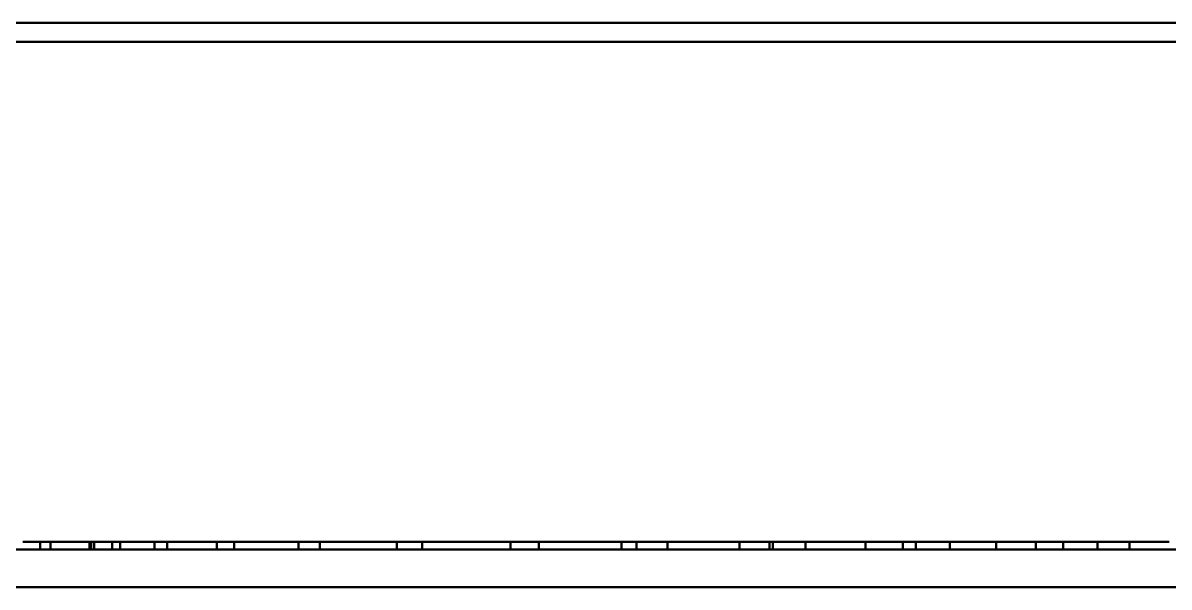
# Model space of a CAD drawing. Header units: inches. Extents: x 0.5 to 16.8, y 0.4 to 9.6.
# Drawn here: x 5.3774 to 5.6277, y 3.9232 to 4.0463 of the extents above; entities that cross this region are included whole.
import ezdxf

# ---------------------------------------------------------------- set-up
doc = ezdxf.new("R2010")
doc.units = ezdxf.units.IN
doc.header["$LTSCALE"] = 0.75
doc.header["$MEASUREMENT"] = 0
doc.layers.add('Visible', color=7, linetype='Continuous', lineweight=50)

msp = doc.modelspace()

# ---------------------------------------------------------------- linework, layer by layer
at = {"layer": 'Visible'}
for p, q in [((4.87419337910751, 4.046279639208933, -1.771653543307087), (6.352271253986601, 4.046279639208933, -1.771653543307087)), ((4.878294428976005, 4.042178589339983, -1.72244094488189), (6.348170204118105, 4.042178589339983, -1.72244094488189)), ((6.237441857661452, 3.931450242883329, -0.393700787401575), (4.989022775432659, 3.931450242883329, -0.393700787401575)), ((5.381217172648576, 3.931450242883329, -0.7151630283477524), (5.381217172648576, 3.933090662831091, -0.7151630283477524)), ((5.381217172648576, 3.933090662831091, -0.7151630283477524), (5.383479059647016, 3.933090662831091, -0.7118723541820848)), ((5.392321304807865, 3.933090662831091, -0.6129673931775903), (5.392321304807865, 3.931450242883329, -0.6129673931775903)), ((5.396937646375591, 3.933090662831091, -0.5809680617156754), (5.396937646375591, 3.931450242883329, -0.5809680617156754)), ((5.406163933318112, 3.933090662831091, -0.5499818800739407), (5.406163933318112, 3.931450242883329, -0.5499818800739407)), ((5.419803523347582, 3.933090662831091, -0.520669264917414), (5.419803523347582, 3.931450242883329, -0.520669264917414)), ((5.437565712282321, 3.933090662831091, -0.4936549637470531), (5.437565712282321, 3.931450242883329, -0.4936549637470531)), ((5.45907192990353, 3.933090662831091, -0.469514739491419), (5.45907192990353, 3.931450242883329, -0.469514739491419)), ((5.483863808520255, 3.933090662831091, -0.4487630991194655), (5.483863808520255, 3.931450242883329, -0.4487630991194655)), ((5.511412952282626, 3.933090662831091, -0.4318423278177557), (5.511412952282626, 3.931450242883329, -0.4318423278177557)), ((5.540445454514611, 3.931450242883329, -0.4296472387993515), (5.540445454514611, 3.933090662831091, -0.4296472387993513)), ((5.541132199020467, 3.933090662831091, -0.4191130624495838), (5.541132199020467, 3.931450242883329, -0.4191130624495838)), ((5.569501127099102, 3.931450242883329, -0.4297005016281557), (5.569501127099102, 3.933090662831091, -0.4297005016281552)), ((5.572388134586618, 3.933090662831091, -0.4108466052063569), (5.572388134586618, 3.931450242883329, -0.4108466052063569)), ((5.604514592980195, 3.933090662831091, -0.4072191412724018), (5.604514592980195, 3.931450242883329, -0.4072191412724018)), ((6.228389796861848, 3.923248143145884, 1.771653543307087), (4.998074836232263, 3.923248143145884, 1.771653543307087))]:
    msp.add_line(p, q, dxfattribs=at)
at = {"layer": 'Visible', "extrusion": (-2.326495833607737e-12, 1, -3.589245013667219e-12)}
msp.add_arc((-5.31013190164782, -0.8185804249819575, 3.933090662820766), 0.1254921259844855, 122.4350352727218, 124.5031845652658, dxfattribs=at)
at = {"layer": 'Visible', "extrusion": (-1.224646799147353e-16, -1, 0)}
for centre, radius, start, end in [((5.613232316547509, -0.6285041794741573, -3.933090662831092), 0.221456692913676, 174.0270401532728, 175.9769824420535), ((5.6132323165466, -0.628504179474062, -3.933090662831092), 0.2214566929130691, 165.6549471300217, 167.6048894187918), ((5.613232316547054, -0.628504179474189, -3.933090662831092), 0.2214566929135366, 157.2828541067471, 159.2327963955697), ((5.613232316547054, -0.6285041794741315, -3.933090662831092), 0.2214566929133852, 148.9107610835211, 150.8607033722577), ((5.613232316547054, -0.6285041794741502, -3.933090662831092), 0.2214566929134127, 140.5386680602836, 142.4886103490855), ((5.613232316547054, -0.6285041794743231, -3.933090662831092), 0.2214566929136456, 132.166575037041, 134.116517325746), ((5.613232316547054, -0.62850417947407, -3.933090662831092), 0.2214566929133097, 123.7944820137433, 125.7444243024739), ((5.613232316547054, -0.6285041794744366, -3.933090662831092), 0.2214566929137244, 115.422388990443, 117.3723312792452), ((5.613232316547054, -0.6285041794742554, -3.933090662831092), 0.2214566929135128, 107.0502959672508, 109.0002382559699), ((5.613232316547054, -0.628504179473844, -3.933090662831092), 0.2214566929130921, 98.67820294397785, 100.6281452327686), ((5.613232316547054, -0.6285041794743, -3.933090662831092), 0.2214566929135522, 90.30610992067417, 92.25605220946962)]:
    msp.add_arc(centre, radius, start, end, dxfattribs=at)
at = {"layer": 'Visible', "extrusion": (1.224646799147353e-16, 1, 0)}
for centre, radius, start, end in [((-5.613232316547509, -0.6285041794746387, 3.933090662831092), 0.1993110236226358, 58.17154896480547, 59.27909155857368), ((-5.613232316547509, -0.6285041794747539, 3.933090662831092), 0.1993110236227167, 66.54364198806051, 68.5805789830967), ((-5.613232316547054, -0.6285041794738639, 3.933090662831092), 0.1993110236217686, 74.91573501127563, 77.32551275820097), ((-5.613232316547054, -0.6285041794739932, 3.933090662831092), 0.1993110236219063, 83.28782803455861, 85.77791681200063), ((-5.613232316547054, -0.6285041794738007, 3.933090662831092), 0.199311023621714, 91.65992105774927, 94.15000983525549)]:
    msp.add_arc(centre, radius, start, end, dxfattribs=at)
at = {"layer": 'Visible'}
for points, degree in [([(5.383479059647016, 3.931450242883329, -0.711872354182085), (5.383479059647016, 3.931778326872973, -0.711872354182085), (5.383479059647016, 3.932106410862616, -0.711872354182085), (5.383479059647016, 3.932434494851805, -0.711872354182085), (5.383479059647016, 3.932762578841448, -0.711872354182085), (5.383479059647016, 3.933090662831091, -0.711872354182085)], 5), ([(5.391969738504031, 3.931450242883329, -0.6377744757989949), (5.391969738504031, 3.931778326872973, -0.6377744757989949), (5.391969738504031, 3.932106410862616, -0.6377744757989949), (5.391969738504031, 3.932434494851805, -0.6377744757989949), (5.391969738504031, 3.932762578841448, -0.6377744757989949), (5.391969738504031, 3.933090662831091, -0.6377744757989949)], 5), ([(5.391969738504031, 3.933090662831091, -0.6377744757989949), (5.392040016828105, 3.933090662831091, -0.6377362938678564), (5.39211031261857, 3.933090662831091, -0.6376981967828961), (5.392180625875881, 3.933090662831091, -0.6376601845441094), (5.39225095660322, 3.933090662831091, -0.6376222571701602), (5.392321304807865, 3.933090662831091, -0.6375844146974501)], 5), ([(5.392977886387143, 3.931450242883329, -0.6054595959241247), (5.392977886387143, 3.931778326872973, -0.6054595959241247), (5.392977886387143, 3.932106410862616, -0.6054595959241247), (5.392977886387143, 3.932434494851805, -0.6054595959241247), (5.392977886387143, 3.932762578841448, -0.6054595959241247), (5.392977886387143, 3.933090662831091, -0.6054595959241247)], 5), ([(5.398680375054028, 3.931450242883329, -0.5736358713387646), (5.398680375054028, 3.931778326872973, -0.5736358713387646), (5.398680375054028, 3.932106410862616, -0.5736358713387646), (5.398680375054028, 3.932434494851805, -0.5736358713387644), (5.398680375054028, 3.932762578841448, -0.5736358713387644), (5.398680375054028, 3.933090662831091, -0.5736358713387644)], 5), ([(5.408955665859139, 3.931450242883329, -0.542981569481684), (5.408955665859139, 3.931778326872973, -0.542981569481684), (5.408955665859139, 3.932106410862616, -0.542981569481684), (5.408955665859139, 3.932434494851805, -0.542981569481684), (5.408955665859139, 3.932762578841448, -0.542981569481684), (5.408955665859139, 3.933090662831091, -0.542981569481684)], 5), ([(5.423584758819288, 3.931450242883329, -0.5141500335764944), (5.423584758819288, 3.931778326872973, -0.5141500335764944), (5.423584758819288, 3.932106410862616, -0.5141500335764944), (5.423584758819288, 3.932434494851805, -0.5141500335764944), (5.423584758819288, 3.932762578841448, -0.5141500335764946), (5.423584758819288, 3.933090662831091, -0.5141500335764946)], 5), ([(5.442255860215482, 3.931450242883329, -0.4877557577551377), (5.442255860215482, 3.931778326872973, -0.4877557577551377), (5.442255860215482, 3.932106410862616, -0.4877557577551377), (5.442255860215482, 3.932434494851805, -0.4877557577551377), (5.442255860215482, 3.932762578841448, -0.4877557577551377), (5.442255860215482, 3.933090662831091, -0.4877557577551377)], 5), ([(5.464571027937382, 3.931450242883329, -0.4643612901823175), (5.464571027937382, 3.931778326872973, -0.4643612901823175), (5.464571027937382, 3.932106410862616, -0.4643612901823175), (5.464571027937382, 3.932434494851805, -0.4643612901823175), (5.464571027937382, 3.932762578841448, -0.4643612901823175), (5.464571027937382, 3.933090662831091, -0.4643612901823175)], 5), ([(5.490054652927938, 3.931450242883329, -0.4444652433180392), (5.490054652927938, 3.931778326872973, -0.4444652433180392), (5.490054652927938, 3.932106410862616, -0.4444652433180396), (5.490054652927938, 3.932434494851805, -0.4444652433180396), (5.490054652927938, 3.932762578841448, -0.4444652433180396), (5.490054652927938, 3.933090662831091, -0.4444652433180396)], 5), ([(5.490054652927938, 3.933090662831091, -0.4444652433180396), (5.490148230345767, 3.933090662831091, -0.4445194655489746), (5.490335153600427, 3.933090662831091, -0.44462812617421), (5.490614843741241, 3.933090662831091, -0.4447917656020817), (5.490986373328724, 3.933090662831546, -0.4450112495296246), (5.491448459230469, 3.933090662831091, -0.4452877746198634), (5.491908205042819, 3.933090662831091, -0.445566479830555), (5.492365591243015, 3.933090662831091, -0.445847377093302), (5.49282059295183, 3.933090662831091, -0.4461304791605731), (5.493273180087726, 3.933090662830637, -0.4464157982905743), (5.493723318710636, 3.933090662831091, -0.4467033464340453), (5.49417097247624, 3.933090662831091, -0.4469931354510757), (5.49461610418075, 3.933090662831091, -0.4472851772127524), (5.495058677273391, 3.933090662831091, -0.4475794836801437), (5.495498657763619, 3.933090662831091, -0.4478760668267889), (5.495936012400762, 3.933090662831091, -0.4481749394353711), (5.496370706553535, 3.933090662831091, -0.4484761159121771), (5.496802702232344, 3.933090662831091, -0.4487796130367201), (5.497231956312135, 3.933090662831091, -0.4490854505748969), (5.497658418358697, 3.933090662831091, -0.4493936520473036), (5.49808203309567, 3.933090662831091, -0.4497042433713982), (5.498502743531844, 3.933090662831091, -0.4500172511910705), (5.498920494140293, 3.933090662831091, -0.4503327011127505), (5.499335233732836, 3.933090662831091, -0.4506506161228203), (5.499746919689187, 3.933090662831091, -0.4509710141630514), (5.500155511252615, 3.933090662831091, -0.451293912250986), (5.500560961275824, 3.933090662831091, -0.4516193315107093), (5.500963208239227, 3.933090662831091, -0.4519473020219644), (5.501362169112781, 3.933090662831091, -0.4522778671388408), (5.501757729672136, 3.933090662831091, -0.4526110893392139), (5.502149757710868, 3.933090662831091, -0.4529470421061246), (5.502538119702876, 3.933090662831091, -0.453285799693107), (5.502922697241502, 3.933090662831091, -0.4536274269964564), (5.503303401808353, 3.933090662831091, -0.4539719704524852), (5.503680195670768, 3.933090662831091, -0.4543194451209778), (5.504053055395161, 3.933090662831091, -0.4546698572792072), (5.504421927604653, 3.933090662831091, -0.455023231801887), (5.504786686323769, 3.933090662831091, -0.4553796385380826), (5.505147092465904, 3.933090662831091, -0.4557392173610877), (5.50550274466741, 3.933090662831091, -0.4561022085279571), (5.505853135235157, 3.933090662831091, -0.4564689182855224), (5.506197717383657, 3.933090662831091, -0.4568396775100874), (5.506535969172546, 3.933090662831091, -0.4572148023643909), (5.50686745747953, 3.933090662831091, -0.4575945549220339), (5.50719190684822, 3.933090662831091, -0.4579791007701397), (5.507509167514399, 3.933090662831091, -0.4583685288160226), (5.507757175680126, 3.933090662831091, -0.4586840054457306), (5.507939915177758, 3.933090662831091, -0.4589228276142983), (5.508060290836056, 3.933090662831091, -0.4590830259153802), (5.508120115997372, 3.933090662831091, -0.4591633709462244)], 5), ([(5.508120115997372, 3.933090662831091, -0.4591633709462244), (5.508120115997372, 3.932543856181837, -0.4591633709462242), (5.508120115997372, 3.931997049532583, -0.4591633709462237), (5.508120115997372, 3.931450242883329, -0.4591633709462235)], 3), ([(5.518163595963415, 3.931450242883329, -0.4284916668586889), (5.518163595963415, 3.931778326872973, -0.4284916668586889), (5.518163595963415, 3.932106410862616, -0.4284916668586889), (5.518163595963415, 3.932434494851805, -0.4284916668586889), (5.518163595963415, 3.932762578841448, -0.4284916668586889), (5.518163595963415, 3.933090662831091, -0.4284916668586889)], 5), ([(5.518163595963415, 3.933090662831091, -0.4284916668586889), (5.51824828134113, 3.933090662831091, -0.4285589362445559), (5.518417391509502, 3.933090662831091, -0.4286936551576934), (5.518670275003842, 3.933090662831091, -0.4288962739515352), (5.519005888221272, 3.933090662831546, -0.4291675140614202), (5.519422787467192, 3.933090662831091, -0.4295083725724358), (5.519837054133404, 3.933090662831091, -0.4298510472514026), (5.520248667168289, 3.933090662831091, -0.4301955470602983), (5.520657600099639, 3.933090662831091, -0.43054188099316), (5.521063821382086, 3.933090662830637, -0.4308900567976592), (5.52146729569813, 3.933090662831091, -0.4312400813555923), (5.52186798536286, 3.933090662831091, -0.4315919611086929), (5.522265851841439, 3.933090662831091, -0.4319457023848132), (5.522660857230221, 3.933090662831091, -0.4323013116956096), (5.523052966157593, 3.933090662831091, -0.432658795937944), (5.523442143866305, 3.933090662831091, -0.4330181629170302), (5.523828353997033, 3.933090662831091, -0.4333794218432747), (5.52421155652155, 3.933090662831091, -0.4337425837859676), (5.524591705895546, 3.933090662831091, -0.4341076620213375), (5.524968748798528, 3.933090662831091, -0.4344746724760196), (5.525342626769998, 3.933090662831091, -0.4348436327431187), (5.525713279545926, 3.933090662831091, -0.4352145608844307), (5.526080648462994, 3.933090662831091, -0.4355874741488148), (5.526444679531323, 3.933090662831091, -0.4359623878246306), (5.526805327973307, 3.933090662831091, -0.4363393134568305), (5.527162550988123, 3.933090662831091, -0.4367182619474916), (5.527516298855517, 3.933090662831091, -0.4370992473307451), (5.527866506331975, 3.933090662831091, -0.4374822904086078), (5.528213084959134, 3.933090662831091, -0.4378674219837504), (5.528555912633237, 3.933090662831091, -0.4382546872371167), (5.528894847858737, 3.933090662831091, -0.4386441396193059), (5.52922974771991, 3.933090662831091, -0.4390358331509208), (5.529560485622824, 3.933090662831091, -0.4394298147965681), (5.529886967231505, 3.933090662831091, -0.4398261176092682), (5.530209153022952, 3.933090662831091, -0.4402247509944881), (5.530527018899193, 3.933090662831091, -0.4406257177506148), (5.530840508429719, 3.933090662831091, -0.4410290347154642), (5.531149486812865, 3.933090662831091, -0.441434752651745), (5.531453697142751, 3.933090662831091, -0.4418429751307498), (5.531752707351643, 3.933090662831091, -0.4422538814101717), (5.532045970567196, 3.933090662831091, -0.4426677005526509), (5.532332897654669, 3.933090662831091, -0.443084680295853), (5.532612926202091, 3.933090662831091, -0.4435050574381214), (5.532885589544094, 3.933090662831091, -0.4439290281970867), (5.533150591051253, 3.933090662831091, -0.4443567162886186), (5.533407769608857, 3.933090662831091, -0.4447881878666409), (5.533607201077302, 3.933090662831091, -0.4451364128565394), (5.533753220400285, 3.933090662831091, -0.4453992970693903), (5.533848988200134, 3.933090662831091, -0.4455753150325841), (5.533896477496455, 3.933090662831091, -0.4456635144693499)], 5), ([(5.533896477496455, 3.933090662831091, -0.4456635144693499), (5.533896477496455, 3.932543856181837, -0.4456635144693495), (5.533896477496455, 3.931997049532583, -0.445663514469349), (5.533896477496455, 3.931450242883329, -0.445663514469349)], 3), ([(5.548298763724688, 3.931450242883329, -0.4167810098539686), (5.548298763724688, 3.931778326872973, -0.4167810098539686), (5.548298763724688, 3.932106410862616, -0.4167810098539686), (5.548298763724688, 3.932434494851805, -0.4167810098539686), (5.548298763724688, 3.932762578841448, -0.4167810098539686), (5.548298763724688, 3.933090662831091, -0.4167810098539686)], 5), ([(5.548298763724688, 3.933090662831091, -0.4167810098539684), (5.54837275214004, 3.933090662831091, -0.4168598926645979), (5.548520444932819, 3.933090662831091, -0.4170177985658952), (5.548741132007763, 3.933090662831091, -0.4172550782578939), (5.549033675841656, 3.933090662831546, -0.4175722935380923), (5.549396502949094, 3.933090662831091, -0.4179702206625038), (5.549756461094603, 3.933090662831091, -0.4183695612938982), (5.550113528146085, 3.933090662831091, -0.4187703212336191), (5.550467676604512, 3.933090662831091, -0.4191725055255808), (5.550818874132801, 3.933090662830637, -0.4195761172417902), (5.551167084787267, 3.933090662831091, -0.4199811580484285), (5.551512270346848, 3.933090662831091, -0.4203876288315782), (5.551854391765573, 3.933090662831091, -0.4207955302409894), (5.552193410596374, 3.933090662831091, -0.4212048632001228), (5.552529290840084, 3.933090662831091, -0.4216156293821673), (5.552861996973661, 3.933090662831091, -0.4220278314485131), (5.55319149168372, 3.933090662831091, -0.4224414732173827), (5.553517733756962, 3.933090662831091, -0.4228565598119212), (5.553840676201617, 3.933090662831091, -0.4232730977357277), (5.554160263946414, 3.933090662831091, -0.4236910949820287), (5.554476436592267, 3.933090662831091, -0.4241105604446098), (5.554789131887446, 3.933090662831091, -0.4245315032182169), (5.555098289282341, 3.933090662831091, -0.4249539318265079), (5.555403853136795, 3.933090662831091, -0.4253778535339765), (5.555705777468575, 3.933090662831091, -0.4258032732426937), (5.556004018346812, 3.933090662831091, -0.4262301955069145), (5.556298524536487, 3.933090662831091, -0.4266586269717023), (5.556589228461235, 3.933090662831091, -0.4270885787179881), (5.556876038120208, 3.933090662831091, -0.4275200683405187), (5.557158826133218, 3.933090662831091, -0.4279531227603539), (5.557437444729203, 3.933090662831091, -0.4283877742564428), (5.557711744650078, 3.933090662831091, -0.4288240554651028), (5.557981593813111, 3.933090662831091, -0.4292619944182818), (5.558246894075182, 3.933090662831091, -0.4297016100812425), (5.558507604965143, 3.933090662831091, -0.4301429060046706), (5.558763702233591, 3.933090662831091, -0.4305858814484265), (5.55901512760056, 3.933090662831091, -0.4310305448545582), (5.559261740309466, 3.933090662831091, -0.4314769268175001), (5.55950327111259, 3.933090662831091, -0.4319250923991005), (5.559739266445376, 3.933090662831091, -0.4323751560371236), (5.559969151912355, 3.933090662831091, -0.4328272647279472), (5.560192308586011, 3.933090662831091, -0.4332815777904993), (5.560408145569454, 3.933090662831091, -0.4337382476117835), (5.56061617260093, 3.933090662831091, -0.4341974003714197), (5.560816078198968, 3.933090662831091, -0.4346591152772379), (5.561007693333977, 3.933090662831091, -0.4351234343198134), (5.561154297568919, 3.933090662831091, -0.4354969858588134), (5.561260484570084, 3.933090662831091, -0.4357783291953572), (5.561329603386639, 3.933090662831091, -0.4359664153033713), (5.561363744665869, 3.933090662831091, -0.4360605893281915)], 5), ([(5.561363744665869, 3.933090662831091, -0.4360605893281915), (5.561363744665869, 3.932543856181837, -0.436060589328191), (5.561363744665869, 3.931997049532583, -0.4360605893281906), (5.561363744665869, 3.931450242883329, -0.4360605893281906)], 3), ([(5.579817877429832, 3.931450242883329, -0.4095828646264748), (5.579817877429832, 3.931778326872973, -0.4095828646264748), (5.579817877429832, 3.932106410862616, -0.4095828646264748), (5.579817877429832, 3.932434494851805, -0.4095828646264748), (5.579817877429832, 3.932762578841448, -0.4095828646264748), (5.579817877429832, 3.933090662831091, -0.4095828646264748)], 5), ([(5.579817877429832, 3.933090662831091, -0.4095828646264745), (5.579879591948611, 3.933090662831091, -0.4096716796117095), (5.580002719550066, 3.933090662831091, -0.4098494070110297), (5.580186506644168, 3.933090662831091, -0.4101162903965032), (5.580429746030859, 3.933090662831546, -0.410472719954051), (5.580730767968817, 3.933090662831091, -0.4109192345660628), (5.581028745710682, 3.933090662831091, -0.411366729897642), (5.581323656514996, 3.933090662831091, -0.4118152084658528), (5.581615472441172, 3.933090662831091, -0.4122646712569833), (5.581904161049351, 3.933090662830637, -0.4127151166019025), (5.582189686536822, 3.933090662831091, -0.4131665409156642), (5.582472010959918, 3.933090662831091, -0.413618939509814), (5.58275109559554, 3.933090662831091, -0.4140723073421531), (5.583026902270376, 3.933090662831091, -0.414526639728263), (5.583299395126232, 3.933090662831091, -0.4149819330819988), (5.583568538630971, 3.933090662831091, -0.4154381848642053), (5.583834295312499, 3.933090662831091, -0.4158953934195408), (5.584096623651021, 3.933090662831091, -0.4163535578158144), (5.584355476209112, 3.933090662831091, -0.4168126776453842), (5.584610797337518, 3.933090662831091, -0.4172727527977058), (5.584862525986864, 3.933090662831091, -0.4177337832776886), (5.585110599243762, 3.933090662831091, -0.4181957690191909), (5.585354955963339, 3.933090662831091, -0.4186587096390026), (5.585595540040686, 3.933090662831091, -0.4191226042229212), (5.585832305269832, 3.933090662831091, -0.4195874509256572), (5.586065207524371, 3.933090662831091, -0.4200532478565768), (5.586294195148184, 3.933090662831091, -0.4205199941300481), (5.586519199672239, 3.933090662831091, -0.4209876908697456), (5.586740127513622, 3.933090662831091, -0.4214563420874913), (5.586956848729642, 3.933090662831091, -0.4219259558706838), (5.58716921242376, 3.933090662831091, -0.4223965426386538), (5.587377066178306, 3.933090662831091, -0.422868112947846), (5.587580275235268, 3.933090662831091, -0.4233406753000977), (5.587778739736223, 3.933090662831091, -0.4238142341687012), (5.587972419124071, 3.933090662831091, -0.4242887871738863), (5.588161289516393, 3.933090662831091, -0.4247643300527597), (5.588345292024769, 3.933090662831091, -0.4252408626716742), (5.588524282937669, 3.933090662831091, -0.4257183948047234), (5.588697986403986, 3.933090662831091, -0.4261969516176296), (5.588865937030278, 3.933090662831091, -0.4266765802891879), (5.589027545138833, 3.933090662831091, -0.4271573426165394), (5.589182175201586, 3.933090662831091, -0.4276393061042691), (5.5893292204305, 3.933090662831091, -0.4281225354801759), (5.58946817741662, 3.933090662831091, -0.4286070841965701), (5.589598726464374, 3.933090662831091, -0.4290929852650631), (5.58972069423271, 3.933090662831091, -0.4295802556179269), (5.589811346620536, 3.933090662831091, -0.4299711721035167), (5.589875438106901, 3.933090662831091, -0.4302649782189891), (5.58991643479294, 3.933090662831091, -0.430461123742977), (5.589936500392923, 3.933090662831091, -0.4305592652000121)], 5), ([(5.589936500392923, 3.933090662831091, -0.4305592652000121), (5.589936500392923, 3.932543856181837, -0.4305592652000119), (5.589936500392923, 3.931997049532583, -0.4305592652000119), (5.589936500392923, 3.931450242883329, -0.4305592652000114)], 3), ([(5.598558524575765, 3.933090662831091, -0.4297340510180416), (5.598559610179109, 3.933090662831091, -0.4296338851787103), (5.598562657218736, 3.933090662831091, -0.4294335242284903), (5.598569855280402, 3.933090662831091, -0.4291328949882987), (5.598584711905914, 3.933090662831091, -0.4287318802320215), (5.598612038755618, 3.933090662831091, -0.428230320887), (5.598648050824977, 3.933090662831091, -0.4277284782491684), (5.598692574708366, 3.933090662831091, -0.4272263685735229), (5.598745290251827, 3.933090662831091, -0.4267240200883666), (5.59880569304687, 3.933090662831091, -0.4262214757996508), (5.598873175043991, 3.933090662831091, -0.425718787251663), (5.598947099448196, 3.933090662831091, -0.4252160087139885), (5.599026875564959, 3.933090662831091, -0.4247131913629476), (5.599112037501072, 3.933090662831091, -0.4242103771531209), (5.599202309640077, 3.933090662831091, -0.4237075936998642), (5.599297549025323, 3.933090662831091, -0.423204858666002), (5.599397697862969, 3.933090662831091, -0.4227021833529208), (5.599502733512509, 3.933090662831091, -0.4221995764762205), (5.599612616604645, 3.933090662831091, -0.4216970480653559), (5.599727248245017, 3.933090662831091, -0.4211946126698183), (5.599846494510075, 3.933090662831091, -0.4206922875030754), (5.59997020374658, 3.933090662831091, -0.4201900911115235), (5.600098225820602, 3.933090662831091, -0.4196880418873459), (5.600230431614818, 3.933090662831091, -0.4191861565378678), (5.600366728484914, 3.933090662831091, -0.4186844488750043), (5.600507048990949, 3.933090662831091, -0.4181829307829361), (5.600651342582296, 3.933090662831091, -0.4176816129295633), (5.600799566293517, 3.933090662831091, -0.4171805055410536), (5.600951675106444, 3.933090662831091, -0.4166796191937272), (5.601107614108514, 3.933090662831091, -0.4161789654273265), (5.601267323337197, 3.933090662831091, -0.4156785562162417), (5.601430741034619, 3.933090662831091, -0.4151784035588781), (5.601597807257804, 3.933090662831091, -0.4146785190305007), (5.601768467389775, 3.933090662831091, -0.4141789132953306), (5.601942674930797, 3.933090662831091, -0.4136795957515975), (5.60212038929194, 3.933090662831091, -0.4131805751902402), (5.602301573995646, 3.933090662831091, -0.4126818603442726), (5.60248619463664, 3.933090662831091, -0.4121834604465338), (5.602674216686864, 3.933090662831091, -0.4116853858198954), (5.602865603555529, 3.933090662831091, -0.4111876483043844), (5.603060318178905, 3.933090662830637, -0.4106902601958697), (5.603258324191302, 3.933090662831091, -0.4101932332948479), (5.603459587120142, 3.933090662831091, -0.4096965779123409), (5.603664075430515, 3.933090662831091, -0.4092003018405397), (5.603871761502432, 3.933090662831091, -0.4087044094108423), (5.604082622530314, 3.933090662831546, -0.4082089024654345), (5.604253837578653, 3.933090662831091, -0.4078128054620445), (5.604383665001933, 3.933090662831091, -0.4075159060221329), (5.604470845506057, 3.933090662831091, -0.4073180500280049), (5.604514592980195, 3.933090662831091, -0.4072191412724018)], 5), ([(5.598558524575765, 3.931450242883329, -0.4297340510180407), (5.598558524575765, 3.931997049532583, -0.429734051018041), (5.598558524575765, 3.932543856181837, -0.4297340510180414), (5.598558524575765, 3.933090662831091, -0.4297340510180416)], 3), ([(5.612049161892628, 3.931450242883329, -0.4070506471446693), (5.612049161892628, 3.931778326872973, -0.4070506471446693), (5.612049161892628, 3.932106410862616, -0.4070506471446693), (5.612049161892628, 3.932434494851805, -0.4070506471446693), (5.612049161892628, 3.932762578841448, -0.4070506471446693), (5.612049161892628, 3.933090662831091, -0.4070506471446693)], 5), ([(5.612049161892628, 3.933090662831091, -0.4070506471446693), (5.612097287176766, 3.933090662831091, -0.4071475013672958), (5.612193225335886, 3.933090662831091, -0.4073412623136836), (5.612336195345506, 3.933090662831091, -0.4076320612366202), (5.612524946060148, 3.933090662831546, -0.4080201083943136), (5.612757747069281, 3.933090662831091, -0.4085056938101868), (5.612987393529238, 3.933090662831091, -0.4089918062558775), (5.613213862573957, 3.933090662831091, -0.4094784449105231), (5.613437126418376, 3.933090662831091, -0.4099656066817641), (5.61365715321017, 3.933090662830637, -0.4104532851949074), (5.613873908050209, 3.933090662831091, -0.4109414716902848), (5.61408735408213, 3.933090662831091, -0.4114301560048326), (5.614297453729705, 3.933090662831091, -0.4119193275118676), (5.614504169908741, 3.933090662831091, -0.4124089760189336), (5.614707467664175, 3.933090662831091, -0.4128990927569838), (5.61490731221329, 3.933090662831091, -0.4133896700404343), (5.615103666724281, 3.933090662831091, -0.4138807007756617), (5.615296490254877, 3.933090662831091, -0.4143721779950065), (5.615485735933362, 3.933090662831091, -0.4148640943882731), (5.615671348719388, 3.933090662831091, -0.4153564417435027), (5.615853268212504, 3.933090662831091, -0.4158492111766248), (5.616031432180534, 3.933090662831091, -0.4163423934620187), (5.616205780186192, 3.933090662831091, -0.4168359793177745), (5.616376256854437, 3.933090662831091, -0.4173299596704774), (5.616542816740548, 3.933090662831091, -0.4178243259668073), (5.616705416464811, 3.933090662831091, -0.4183190699115364), (5.616864005049138, 3.933090662831091, -0.4188141831072141), (5.617018514591109, 3.933090662831091, -0.4193096566963086), (5.617168851921178, 3.933090662831091, -0.4198054810222116), (5.617314887304019, 3.933090662831091, -0.4203016451662931), (5.617456469933586, 3.933090662831091, -0.420798137466194), (5.617593447479067, 3.933090662831091, -0.4212949461734945), (5.617725685382084, 3.933090662831091, -0.4217920600787199), (5.617853084195303, 3.933090662831091, -0.4222894690678518), (5.617975604141975, 3.933090662831091, -0.4227871648813832), (5.618093222213702, 3.933090662831091, -0.4232851398245248), (5.618205880169171, 3.933090662831091, -0.4237833851907824), (5.618313434405536, 3.933090662831091, -0.42428188972559), (5.618415608346822, 3.933090662831091, -0.4247806381621821), (5.618511934690559, 3.933090662831091, -0.4252796094148485), (5.618601821045104, 3.933090662831091, -0.4257787787643961), (5.618684628825122, 3.933090662831091, -0.4262781204623236), (5.618759748285811, 3.933090662831091, -0.4267776101976639), (5.618826673599415, 3.933090662831091, -0.4272772275561758), (5.618885083671557, 3.933090662831091, -0.427776958649666), (5.618934804541823, 3.933090662831091, -0.4282767949912216), (5.618967572983365, 3.933090662831091, -0.4286767447171997), (5.618988202957098, 3.933090662831091, -0.428976751644341), (5.619000203738779, 3.933090662831091, -0.429176776082997), (5.619005765996917, 3.933090662831091, -0.4292767932574795)], 5), ([(5.619005765996917, 3.933090662831091, -0.4292767932574795), (5.619005765996917, 3.932543856181837, -0.429276793257479), (5.619005765996917, 3.931997049532583, -0.429276793257479), (5.619005765996917, 3.931450242883329, -0.4292767932574786)], 3)]:
    msp.add_open_spline(points, degree=degree, dxfattribs=at)
for points, knots in [([(5.383479059647016, 3.933090662831091, -0.711872354182085), (5.383529707600701, 3.933090662831091, -0.7118076855704871), (5.383631758257252, 3.933090662831091, -0.7116789086224427), (5.383787098490302, 3.933090662831091, -0.7114874240278306), (5.383998750915907, 3.933090662831091, -0.7112354755761892), (5.384270854975966, 3.933090662831091, -0.7109261386154913), (5.384550415360991, 3.933090662831091, -0.7106223467711488), (5.384837240545039, 3.933090662831091, -0.7103239729030879), (5.385130983803265, 3.933090662831091, -0.7100307848390426), (5.385431105659791, 3.933090662831091, -0.7097424196755309), (5.385736961716702, 3.933090662831091, -0.7094584438041798), (5.386047883834635, 3.933090662831091, -0.709178408382579), (5.386363261219685, 3.933090662831091, -0.7089019047244658), (5.386682626573474, 3.933090662831091, -0.7086286231484982), (5.387005725334802, 3.933090662831091, -0.708358400234754), (5.387332448992765, 3.933090662831091, -0.7080911730273833), (5.387662780876781, 3.933090662831091, -0.7078269417592069), (5.387996738995753, 3.933090662831091, -0.7075657305476961), (5.388334316337023, 3.933090662831091, -0.7073075463210965), (5.388675433361641, 3.933090662831091, -0.7070523461239446), (5.389019967226432, 3.933090662831091, -0.7068000572015503), (5.389367771982052, 3.933090662831091, -0.7065505908577732), (5.389718701285801, 3.933090662831091, -0.7063038580316396), (5.390072631605562, 3.933090662831091, -0.7060597851773203), (5.390429479962677, 3.933090662831091, -0.7058183264173974), (5.390789190574651, 3.933090662831091, -0.7055794545251739), (5.391151725370491, 3.933090662831091, -0.7053431545245468), (5.391460571615426, 3.933090662831091, -0.7051455536118318), (5.39169778827636, 3.933090662831091, -0.7049960277171392), (5.391862169451997, 3.933090662831091, -0.7048934664247921), (5.39195294022602, 3.933090662831091, -0.7048371492600862), (5.391969738504031, 3.933090662831091, -0.7048267378650932)], [0, 0, 0, 0, 0, 0, 0.02222222222222222, 0.04444444444444445, 0.06666666666666667, 0.08888888888888889, 0.1111111111111111, 0.1333333333333333, 0.1555555555555556, 0.1777777777777778, 0.2, 0.2222222222222222, 0.2444444444444445, 0.2666666666666667, 0.2888888888888889, 0.3111111111111111, 0.3333333333333333, 0.3555555555555555, 0.3777777777777777, 0.3999999999999999, 0.4222222222222221, 0.4444444444444443, 0.4666666666666665, 0.4888888888888887, 0.5111111111111108, 0.5333333333333331, 0.5555555555555554, 0.5777777777777776, 0.5828216205151566, 0.5828216205151566, 0.5828216205151566, 0.5828216205151566, 0.5828216205151566, 0.5828216205151566]), ([(5.392977886387143, 3.933090662831091, -0.6054595959241247), (5.393079423099152, 3.933090662831091, -0.6054223524079678), (5.39328251454117, 3.933090662831091, -0.605348181653204), (5.39358720575683, 3.933090662831091, -0.6052378743536344), (5.393993568904079, 3.933090662831546, -0.6050926971460624), (5.3945017030087, 3.933090662831091, -0.6049144017794001), (5.395010015964544, 3.933090662831091, -0.6047392996800562), (5.395518504454685, 3.933090662831091, -0.6045674134861412), (5.396005711192174, 3.933090662831091, -0.6044058825094762), (5.39639130092155, 3.933090662830637, -0.6042804305774361), (5.396675186381344, 3.933090662830637, -0.6041893726641885), (5.396857311735403, 3.933090662830637, -0.6041314944883718), (5.396937646375591, 3.933090662831091, -0.6041060699131493)], [-1, -1, -1, -1, -1, -1, -0.9777777777777782, -0.9555555555555559, -0.9333333333333337, -0.9111111111111114, -0.8888888888888892, -0.8666666666666669, -0.8444444444444447, -0.8269080116588639, -0.8269080116588639, -0.8269080116588639, -0.8269080116588639, -0.8269080116588639, -0.8269080116588639]), ([(5.398680375054028, 3.933090662831091, -0.5736358713387644), (5.398786252426362, 3.933090662831091, -0.5736138085769213), (5.398997978946227, 3.933090662831091, -0.5735699985837104), (5.399315484051385, 3.933090662831091, -0.5735052301852401), (5.399738654706653, 3.933090662831546, -0.5734207670264451), (5.400267333826832, 3.933090662831091, -0.573318356606882), (5.400795724948694, 3.933090662831091, -0.573219131466113), (5.401323821494771, 3.933090662831091, -0.573123113518085), (5.401851613445615, 3.933090662831091, -0.5730303288632621), (5.402379086577184, 3.933090662830637, -0.5729408067051791), (5.402906223587706, 3.933090662831091, -0.5728545785926831), (5.403433005321858, 3.933090662831091, -0.5727716776129705), (5.403959411994492, 3.933090662831091, -0.5726921374332297), (5.404485424364339, 3.933090662831091, -0.572615991353262), (5.405011025107342, 3.933090662831091, -0.5725432709732361), (5.405451816146979, 3.933090662831091, -0.5724851367886798), (5.405787345740919, 3.933090662831091, -0.5724426389521664), (5.406017801581129, 3.933090662831091, -0.5724142846789317), (5.406143310754032, 3.933090662831091, -0.5723990916172201), (5.406163933318112, 3.933090662831091, -0.5723966019577258)], [-1, -1, -1, -1, -1, -1, -0.9777777777777782, -0.9555555555555559, -0.9333333333333337, -0.9111111111111114, -0.8888888888888892, -0.8666666666666669, -0.8444444444444447, -0.8222222222222224, -0.8000000000000002, -0.7777777777777779, -0.7555555555555556, -0.7333333333333334, -0.7111111111111111, -0.6888888888888889, -0.6845193786716317, -0.6845193786716317, -0.6845193786716317, -0.6845193786716317, -0.6845193786716317, -0.6845193786716317]), ([(5.408955665859139, 3.933090662831091, -0.542981569481684), (5.409063627299474, 3.933090662831091, -0.5429751577036193), (5.409279476313714, 3.933090662831091, -0.5429626422059055), (5.409603028238507, 3.933090662831091, -0.5429447931345002), (5.410033987254337, 3.933090662831546, -0.5429228442100715), (5.410571943512423, 3.933090662831091, -0.5428985014379009), (5.411109151060828, 3.933090662831091, -0.5428772680673126), (5.411645600202064, 3.933090662831091, -0.5428591648210319), (5.412181277222317, 3.933090662831091, -0.5428442160624787), (5.412716163797541, 3.933090662830637, -0.5428324486129825), (5.413250238216733, 3.933090662831091, -0.5428238911659906), (5.41378347671116, 3.933090662831091, -0.5428185736671469), (5.414315854804954, 3.933090662831091, -0.5428165265440543), (5.414847348612966, 3.933090662831091, -0.542817779940179), (5.415377936394179, 3.933090662831091, -0.5428223625963784), (5.415907597471232, 3.933090662831091, -0.5428303035196971), (5.41643631091074, 3.933090662831091, -0.5428416338333819), (5.416964054286836, 3.933090662831091, -0.542856388493246), (5.417490802540215, 3.933090662831091, -0.5428746077789164), (5.418016526586143, 3.933090662831091, -0.542896339134602), (5.418541194625959, 3.933090662831091, -0.5429216346745811), (5.419003534761487, 3.933090662831091, -0.5429471662873593), (5.41936050530694, 3.933090662831091, -0.5429690553855291), (5.419612617437906, 3.933090662831091, -0.5429856166126625), (5.419760227495772, 3.933090662831091, -0.5429956939769962), (5.419803523347582, 3.933090662831091, -0.5429986826500044)], [-1, -1, -1, -1, -1, -1, -0.9777777777777782, -0.9555555555555559, -0.9333333333333337, -0.9111111111111114, -0.8888888888888892, -0.8666666666666669, -0.8444444444444447, -0.8222222222222224, -0.8000000000000002, -0.7777777777777779, -0.7555555555555556, -0.7333333333333334, -0.7111111111111111, -0.6888888888888889, -0.6666666666666666, -0.6444444444444444, -0.6222222222222221, -0.5999999999999999, -0.5777777777777776, -0.5555555555555554, -0.5463291529053216, -0.5463291529053216, -0.5463291529053216, -0.5463291529053216, -0.5463291529053216, -0.5463291529053216]), ([(5.423584758819288, 3.933090662831091, -0.5141500335764946), (5.423692503316033, 3.933090662831091, -0.5141594094381259), (5.423907874378074, 3.933090662831091, -0.5141784551820145), (5.424230577174512, 3.933090662831091, -0.5142079058596423), (5.424660139407933, 3.933090662831546, -0.5142489389727976), (5.425195907200305, 3.933090662831091, -0.5143031826719451), (5.425730481529627, 3.933090662831091, -0.5143603936239676), (5.426263849783481, 3.933090662831091, -0.5144205909186987), (5.426795994847453, 3.933090662831091, -0.5144837966632507), (5.427326894687667, 3.933090662830637, -0.5145500347250969), (5.427856523646369, 3.933090662831091, -0.5146193303307354), (5.428384853848911, 3.933090662831091, -0.514691709646016), (5.428911856648483, 3.933090662831091, -0.5147671992104463), (5.429437504026737, 3.933090662831091, -0.5148458253687007), (5.429961770289538, 3.933090662831091, -0.5149276133897647), (5.430484630755473, 3.933090662831091, -0.5150125889609098), (5.431006060183336, 3.933090662831091, -0.5151007798257714), (5.431526031296926, 3.933090662831091, -0.5151922173025003), (5.432044513438996, 3.933090662831091, -0.515286937592734), (5.43256147092643, 3.933090662831091, -0.5153849834003794), (5.433076864711893, 3.933090662831091, -0.5154864016543612), (5.433590654500676, 3.933090662831091, -0.5155912406701462), (5.434102800885285, 3.933090662831091, -0.5156995472015393), (5.434613267274017, 3.933090662831091, -0.5158113637887014), (5.435122022691758, 3.933090662831091, -0.5159267247676125), (5.435629037459421, 3.933090662831091, -0.5160456628459134), (5.436134277852943, 3.933090662831091, -0.5161682171627677), (5.436623038777725, 3.933090662831091, -0.5162907648039483), (5.437009722993935, 3.933090662831091, -0.516390848809428), (5.437295290504608, 3.933090662831091, -0.5164665324361635), (5.437480468360263, 3.933090662831091, -0.5165163749357249), (5.437565712282321, 3.933090662831091, -0.5165394834276102)], [-1, -1, -1, -1, -1, -1, -0.9777777777777782, -0.9555555555555559, -0.9333333333333337, -0.9111111111111114, -0.8888888888888892, -0.8666666666666669, -0.8444444444444447, -0.8222222222222224, -0.8000000000000002, -0.7777777777777779, -0.7555555555555556, -0.7333333333333334, -0.7111111111111111, -0.6888888888888889, -0.6666666666666666, -0.6444444444444444, -0.6222222222222221, -0.5999999999999999, -0.5777777777777776, -0.5555555555555554, -0.5333333333333331, -0.5111111111111108, -0.4888888888888887, -0.4666666666666665, -0.4444444444444443, -0.4222222222222221, -0.4032361029044591, -0.4032361029044591, -0.4032361029044591, -0.4032361029044591, -0.4032361029044591, -0.4032361029044591]), ([(5.442255860215482, 3.933090662831091, -0.4877557577551375), (5.442361091382736, 3.933090662831091, -0.4877807214262524), (5.442571394231891, 3.933090662831091, -0.4878309224847786), (5.442886370050473, 3.933090662831091, -0.4879070452213767), (5.443305380128095, 3.933090662831546, -0.4880101858225485), (5.443827540494112, 3.933090662831091, -0.4881418598827427), (5.444348088080005, 3.933090662831091, -0.4882762958052598), (5.444867007628091, 3.933090662831091, -0.4884135106401772), (5.445384278988058, 3.933090662831091, -0.4885535237671235), (5.445899876885051, 3.933090662830637, -0.4886963555910233), (5.446413772262076, 3.933090662831091, -0.4888420273337655), (5.446925933730654, 3.933090662831091, -0.4889905608237268), (5.447436329086941, 3.933090662831091, -0.4891419781466753), (5.447944926774198, 3.933090662831091, -0.4892963012870033), (5.44845169769269, 3.933090662831091, -0.4894535515032592), (5.448956613684913, 3.933090662831091, -0.4896137506154621), (5.449459645738443, 3.933090662831091, -0.4897769223963282), (5.44996076230791, 3.933090662831091, -0.4899430938588554), (5.450459927791599, 3.933090662831091, -0.4901122963551143), (5.450957100669257, 3.933090662831091, -0.4902845669385516), (5.451452235476609, 3.933090662831091, -0.4904599463525297), (5.451945285313741, 3.933090662831091, -0.4906384765307106), (5.452436204385322, 3.933090662831091, -0.4908201979909035), (5.452924950296165, 3.933090662831091, -0.49100514749216), (5.453411487401354, 3.933090662831091, -0.4911933544945124), (5.453895781576193, 3.933090662831091, -0.4913848470357229), (5.454377793756976, 3.933090662831091, -0.4915796589276007), (5.454857473699576, 3.933090662831091, -0.491777836697975), (5.455334754383784, 3.933090662831091, -0.4919794457839037), (5.455809544428575, 3.933090662831091, -0.492184578922028), (5.456281738403504, 3.933090662831091, -0.4923933445682089), (5.456751229835845, 3.933090662831091, -0.4926058522965846), (5.457217924035831, 3.933090662831091, -0.4928221983646708), (5.457681749616768, 3.933090662831091, -0.4930424527420849), (5.45814267478454, 3.933090662831091, -0.4932666407206598), (5.458512508083913, 3.933090662831091, -0.4934508566965699), (5.458789372797128, 3.933090662831091, -0.4935912843580947), (5.458974457406384, 3.933090662831091, -0.4936863216393359), (5.45906853454062, 3.933090662831091, -0.4937349347336912), (5.45907192990353, 3.933090662831091, -0.4937366896417306)], [-1, -1, -1, -1, -1, -1, -0.9777777777777782, -0.9555555555555559, -0.9333333333333337, -0.9111111111111114, -0.8888888888888892, -0.8666666666666669, -0.8444444444444447, -0.8222222222222224, -0.8000000000000002, -0.7777777777777779, -0.7555555555555556, -0.7333333333333334, -0.7111111111111111, -0.6888888888888889, -0.6666666666666666, -0.6444444444444444, -0.6222222222222221, -0.5999999999999999, -0.5777777777777776, -0.5555555555555554, -0.5333333333333331, -0.5111111111111108, -0.4888888888888887, -0.4666666666666665, -0.4444444444444443, -0.4222222222222221, -0.3999999999999999, -0.3777777777777777, -0.3555555555555555, -0.3333333333333333, -0.3111111111111111, -0.2888888888888889, -0.2666666666666667, -0.2444444444444445, -0.2436123313219556, -0.2436123313219556, -0.2436123313219556, -0.2436123313219556, -0.2436123313219556, -0.2436123313219556]), ([(5.464571027937382, 3.933090662831091, -0.4643612901823175), (5.464671502955298, 3.933090662831091, -0.4644013096056063), (5.464872255351565, 3.933090662831091, -0.4644815960303648), (5.465172791029545, 3.933090662831091, -0.4646027684019631), (5.46557231847919, 3.933090662831546, -0.464765818228305), (5.46606974247743, 3.933090662831091, -0.4649721162455582), (5.466565168751913, 3.933090662831091, -0.465180911870283), (5.46705857972529, 3.933090662831091, -0.4653922197494056), (5.467549952639729, 3.933090662831091, -0.4656060561220294), (5.468039259519628, 3.933090662830637, -0.4658224374956341), (5.468526468526761, 3.933090662831091, -0.4660413806351911), (5.469011545429566, 3.933090662831091, -0.4662629025663712), (5.469494455151107, 3.933090662831091, -0.4664870204504825), (5.469975163270647, 3.933090662831091, -0.4667137514430761), (5.47045363790312, 3.933090662831091, -0.4669431123391741), (5.470929848013384, 3.933090662831091, -0.4671751206264882), (5.471403761437614, 3.933090662831091, -0.4674097956001406), (5.471875343033389, 3.933090662831091, -0.4676471593922402), (5.472344553013045, 3.933090662831091, -0.4678872378370778), (5.472811344904585, 3.933090662831091, -0.4681300615479089), (5.473275667794951, 3.933090662831091, -0.4683756642141592), (5.473737469179014, 3.933090662831091, -0.4686240804939437), (5.474196697849948, 3.933090662831091, -0.4688753438055078), (5.474653306511755, 3.933090662831091, -0.4691294843433398), (5.47510725561142, 3.933090662831091, -0.4693865260636338), (5.475558507303504, 3.933090662831091, -0.4696464917366976), (5.476007018019118, 3.933090662831091, -0.469909409126346), (5.476452731274549, 3.933090662831091, -0.4701753169489522), (5.476895571235673, 3.933090662831091, -0.4704442701860072), (5.477335433993176, 3.933090662831091, -0.4707163472807094), (5.477772199448737, 3.933090662831091, -0.4709916401823797), (5.478205746310323, 3.933090662831091, -0.4712702417948968), (5.478635966881939, 3.933090662831091, -0.4715522335630942), (5.479062780349523, 3.933090662831091, -0.4718376743168649), (5.479486151576111, 3.933090662831091, -0.4721265844493401), (5.479906058291363, 3.933090662831091, -0.4724189735828874), (5.480322451307984, 3.933090662831091, -0.4727148740989584), (5.480735216165158, 3.933090662831091, -0.473014373444262), (5.481144136688272, 3.933090662831091, -0.4733176448129379), (5.481548850772469, 3.933090662831091, -0.4736249843407405), (5.481948900725911, 3.933090662831091, -0.4739367689315725), (5.482343793765722, 3.933090662831091, -0.4742534055483225), (5.482733059546717, 3.933090662831091, -0.4745752829796646), (5.483116307720138, 3.933090662831091, -0.4749027235695271), (5.483418211918433, 3.933090662831091, -0.475169571204447), (5.483641831009663, 3.933090662831091, -0.4753724293402941), (5.48378972204182, 3.933090662831091, -0.4755089494370304), (5.483863498207484, 3.933090662831091, -0.4755776515778036), (5.483863808520255, 3.933090662831091, -0.4755779405592901)], [-1, -1, -1, -1, -1, -1, -0.9777777777777782, -0.9555555555555559, -0.9333333333333337, -0.9111111111111114, -0.8888888888888892, -0.8666666666666669, -0.8444444444444447, -0.8222222222222224, -0.8000000000000002, -0.7777777777777779, -0.7555555555555556, -0.7333333333333334, -0.7111111111111111, -0.6888888888888889, -0.6666666666666666, -0.6444444444444444, -0.6222222222222221, -0.5999999999999999, -0.5777777777777776, -0.5555555555555554, -0.5333333333333331, -0.5111111111111108, -0.4888888888888887, -0.4666666666666665, -0.4444444444444443, -0.4222222222222221, -0.3999999999999999, -0.3777777777777777, -0.3555555555555555, -0.3333333333333333, -0.3111111111111111, -0.2888888888888889, -0.2666666666666667, -0.2444444444444445, -0.2222222222222222, -0.2, -0.1777777777777778, -0.1555555555555556, -0.1333333333333333, -0.1111111111111111, -0.08888888888888889, -0.06666666666666667, -0.04444444444444445, -0.04435057810160059, -0.04435057810160059, -0.04435057810160059, -0.04435057810160059, -0.04435057810160059, -0.04435057810160059]), ([(5.540445454514611, 3.933090662831091, -0.4296472387993258), (5.540445454514611, 3.933090662831091, -0.4295575918174179), (5.540445754884786, 3.933090662831091, -0.4293632439346418), (5.54044721504988, 3.933090662831091, -0.4290639906412912), (5.540451242443851, 3.933090662831091, -0.4286595019537831), (5.540459761488819, 3.933090662831091, -0.428149338734177), (5.540472156843862, 3.933090662831091, -0.4276233117580199), (5.5404881232771, 3.933090662831091, -0.4270964904052437), (5.540507611559406, 3.933090662831091, -0.4265689006233022), (5.540530579870847, 3.933090662831091, -0.4260405648081456), (5.540556991875292, 3.933090662831091, -0.4255115030718337), (5.540586815158349, 3.933090662831091, -0.4249817342862199), (5.540620019432936, 3.933090662831091, -0.424451277204787), (5.540656574609784, 3.933090662831091, -0.4239201516601525), (5.540696449060306, 3.933090662831091, -0.4233883795321467), (5.540739610833953, 3.933090662830637, -0.4228559832734864), (5.540786028507682, 3.933090662831091, -0.4223229846610685), (5.540835672040885, 3.933090662831091, -0.4217894035003105), (5.54088851348024, 3.933090662831091, -0.4212552563381644), (5.540944527625015, 3.933090662831091, -0.4207205552797091), (5.541003693167113, 3.933090662831546, -0.4201853086592671), (5.541053533610011, 3.933090662831091, -0.4197566790300757), (5.541092319966992, 3.933090662831091, -0.4194349647845548), (5.541118801936591, 3.933090662831091, -0.4192203811411863), (5.541132199020467, 3.933090662831091, -0.4191130624495836)], [0.5587376035580152, 0.5587376035580152, 0.5587376035580152, 0.5587376035580152, 0.5587376035580152, 0.5587376035580152, 0.5777777777777776, 0.5999999999999999, 0.6222222222222221, 0.6444444444444444, 0.6666666666666666, 0.6888888888888889, 0.7111111111111111, 0.7333333333333334, 0.7555555555555556, 0.7777777777777779, 0.8000000000000002, 0.8222222222222224, 0.8444444444444447, 0.8666666666666669, 0.8888888888888892, 0.9111111111111114, 0.9333333333333337, 0.9555555555555559, 0.9777777777777782, 1, 1, 1, 1, 1, 1]), ([(5.569501127099102, 3.933090662831091, -0.4297005016278304), (5.569501127099102, 3.933090662831091, -0.4296528413344007), (5.569501335744462, 3.933090662831091, -0.4295035110539258), (5.569502768955772, 3.933090662831091, -0.4292523518493743), (5.569507224920017, 3.933090662831091, -0.4288990915215338), (5.569517095938863, 3.933090662831091, -0.4284433901268012), (5.56953320022285, 3.933090662831091, -0.4279328209229138), (5.569554225869069, 3.933090662831091, -0.4274215763855409), (5.569580117344685, 3.933090662831091, -0.4269096761105524), (5.569610853519862, 3.933090662831091, -0.4263971320171329), (5.569646396904773, 3.933090662831091, -0.4258839597600241), (5.569686651777374, 3.933090662831091, -0.4253701881328924), (5.569731488148591, 3.933090662831091, -0.4248558536650795), (5.569780758679826, 3.933090662831091, -0.4243409967863629), (5.569834317516779, 3.933090662831091, -0.423825657552477), (5.56989203934927, 3.933090662831091, -0.4233098712924237), (5.569953834532043, 3.933090662831091, -0.422793665160039), (5.570019638074427, 3.933090662831091, -0.422277060732136), (5.570089401517635, 3.933090662831091, -0.4217600759231845), (5.57016308384209, 3.933090662831091, -0.4212427271062635), (5.570240642050067, 3.933090662831091, -0.4207250312995789), (5.570322023494555, 3.933090662831091, -0.4202070079153009), (5.570407170595445, 3.933090662831091, -0.4196886775307882), (5.570496023999567, 3.933090662831091, -0.4191700610086411), (5.570588526088613, 3.933090662831091, -0.4186511785284606), (5.570684624379737, 3.933090662831091, -0.4181320485932642), (5.570784274238122, 3.933090662831091, -0.4176126872713759), (5.570887436786052, 3.933090662831091, -0.4170931091699583), (5.57099407720716, 3.933090662831091, -0.4165733282401167), (5.571104162806478, 3.933090662831091, -0.4160533586257382), (5.571217660928141, 3.933090662831091, -0.4155332155669762), (5.571334537094117, 3.933090662831091, -0.4150129161053648), (5.571454756425737, 3.933090662830637, -0.4144924778023424), (5.571578284663701, 3.933090662831091, -0.4139719176274441), (5.571705089203533, 3.933090662831091, -0.4134512508010875), (5.571835139981886, 3.933090662831091, -0.4129304896239279), (5.571968410303271, 3.933090662831091, -0.4124096424027264), (5.572104877872789, 3.933090662831546, -0.4118887142805441), (5.572216596158796, 3.933090662831091, -0.4114719092262049), (5.57230181115392, 3.933090662831091, -0.4111592707098946), (5.572359254543699, 3.933090662831091, -0.4109508296110782), (5.572388134586618, 3.933090662831091, -0.4108466052063569)], [0.1895794174091495, 0.1895794174091495, 0.1895794174091495, 0.1895794174091495, 0.1895794174091495, 0.1895794174091495, 0.2, 0.2222222222222222, 0.2444444444444445, 0.2666666666666667, 0.2888888888888889, 0.3111111111111111, 0.3333333333333333, 0.3555555555555555, 0.3777777777777777, 0.3999999999999999, 0.4222222222222221, 0.4444444444444443, 0.4666666666666665, 0.4888888888888887, 0.5111111111111108, 0.5333333333333331, 0.5555555555555554, 0.5777777777777776, 0.5999999999999999, 0.6222222222222221, 0.6444444444444444, 0.6666666666666666, 0.6888888888888889, 0.7111111111111111, 0.7333333333333334, 0.7555555555555556, 0.7777777777777779, 0.8000000000000002, 0.8222222222222224, 0.8444444444444447, 0.8666666666666669, 0.8888888888888892, 0.9111111111111114, 0.9333333333333337, 0.9555555555555559, 0.9777777777777782, 1, 1, 1, 1, 1, 1])]:
    msp.add_open_spline(points, degree=5, knots=knots, dxfattribs=at)

doc.saveas('drawing.dxf')
